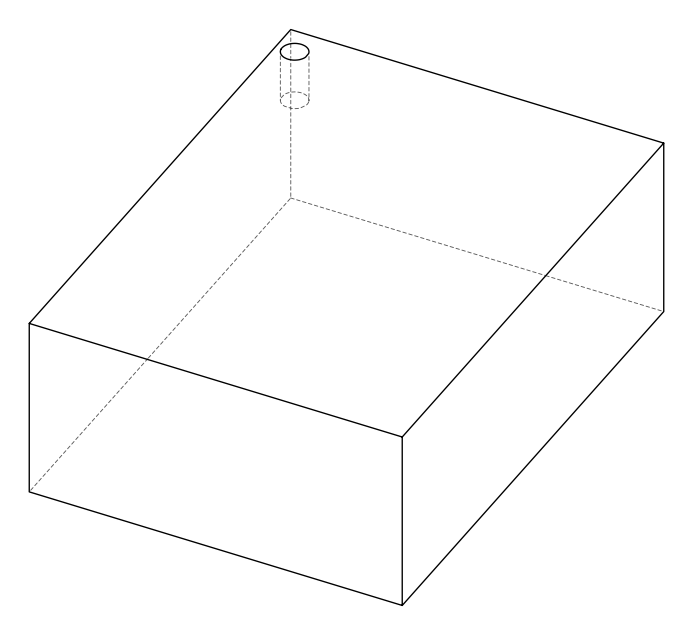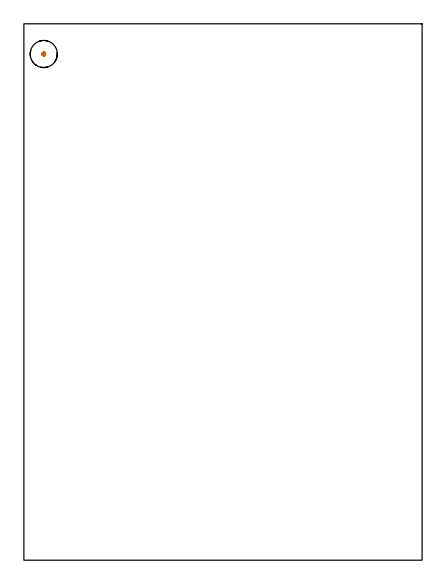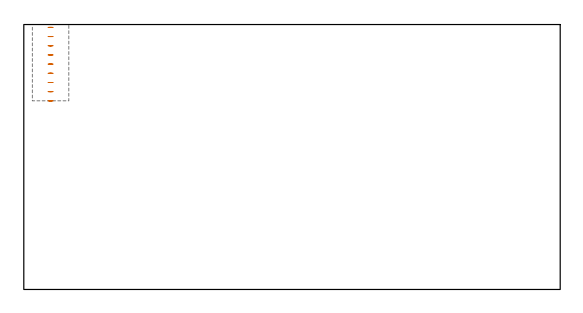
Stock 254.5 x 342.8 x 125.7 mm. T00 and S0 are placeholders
(PLAN: 1 operations, 0 tool changes, 0.4 min)
(1 MILL_BLIND_HOLE_FROM_SOLID_MATERIAL | STEP1POCKET | UGT0201_133 | Spiral | 0.4 min | 8513 mm3)
(TOOL UGT0201_133 | Carbide End Mill 15.0 | D15 FL30 Z4)
(OP 1 MILL_BLIND_HOLE_FROM_SOLID_MATERIAL)
G17 G21 G94 G90
T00 M6
G54
G17 G0 G90 X12.7 Y323.5 S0 M3
G43 Z135.7 H0
Z124.344
G94 G3 X13.275 Y324.075 R0.575 F250.
X12.7 Y324.65 R0.575
X11.55 Y323.5 R1.15
X12.7 Y324.65 R-1.15
X12.125 Y324.075 R0.575
X12.7 Y323.5 R0.575
G0 Z119.989
G3 X13.275 Y324.075 R0.575
X12.7 Y324.65 R0.575
X11.55 Y323.5 R1.15
X12.7 Y324.65 R-1.15
X12.125 Y324.075 R0.575
X12.7 Y323.5 R0.575
G0 Z115.633
G3 X13.275 Y324.075 R0.575
X12.7 Y324.65 R0.575
X11.55 Y323.5 R1.15
X12.7 Y324.65 R-1.15
X12.125 Y324.075 R0.575
X12.7 Y323.5 R0.575
G0 Z111.278
G3 X13.275 Y324.075 R0.575
X12.7 Y324.65 R0.575
X11.55 Y323.5 R1.15
X12.7 Y324.65 R-1.15
X12.125 Y324.075 R0.575
X12.7 Y323.5 R0.575
G0 Z106.922
G3 X13.275 Y324.075 R0.575
X12.7 Y324.65 R0.575
X11.55 Y323.5 R1.15
X12.7 Y324.65 R-1.15
X12.125 Y324.075 R0.575
X12.7 Y323.5 R0.575
G0 Z102.567
G3 X13.275 Y324.075 R0.575
X12.7 Y324.65 R0.575
X11.55 Y323.5 R1.15
X12.7 Y324.65 R-1.15
X12.125 Y324.075 R0.575
X12.7 Y323.5 R0.575
G0 Z98.211
G3 X13.275 Y324.075 R0.575
X12.7 Y324.65 R0.575
X11.55 Y323.5 R1.15
X12.7 Y324.65 R-1.15
X12.125 Y324.075 R0.575
X12.7 Y323.5 R0.575
G0 Z93.856
G3 X13.275 Y324.075 R0.575
X12.7 Y324.65 R0.575
X11.55 Y323.5 R1.15
X12.7 Y324.65 R-1.15
X12.125 Y324.075 R0.575
X12.7 Y323.5 R0.575
G0 Z89.5
G3 X13.275 Y324.075 R0.575
X12.7 Y324.65 R0.575
X11.55 Y323.5 R1.15
X12.7 Y324.65 R-1.15
X12.125 Y324.075 R0.575
X12.7 Y323.5 R0.575
G0 Z135.7
M5
M2
